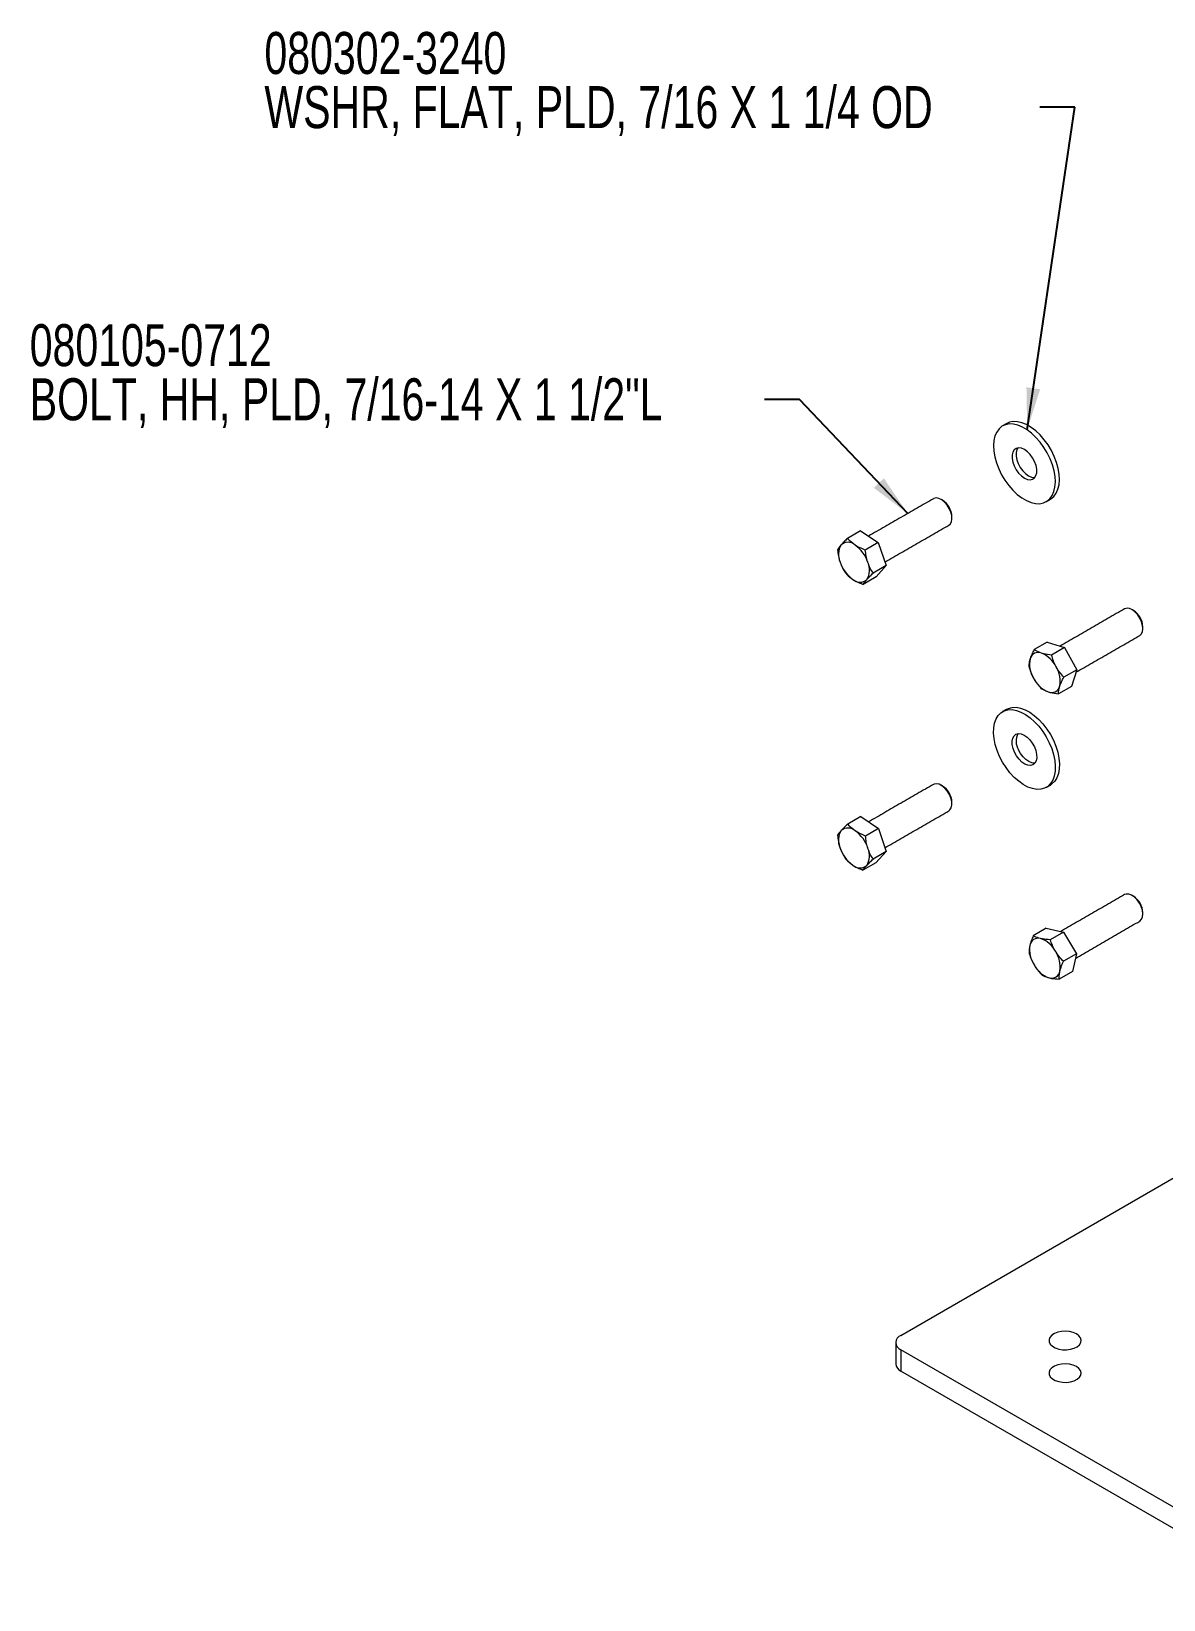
# Model space of a CAD drawing. Header units: inches. Extents: x 1.2 to 24.5, y 3.6 to 13.7.
# Drawn here: x 9.85 to 13.9, y 3.81 to 9.41 of the extents above; entities that cross this region are included whole.
import ezdxf

# ---------------------------------------------------------------- set-up
doc = ezdxf.new("R2010")
doc.units = ezdxf.units.IN
doc.header["$MEASUREMENT"] = 0
doc.layers.add('DIM', color=1, linetype='Continuous')
doc.styles.add('SLDTEXTSTYLE0', font='ARIAL.TTF', dxfattribs={"width": 0.7})
doc.styles.get("Standard").update_dxf_attribs({"font": 'ARIAL.TTF'})
doc.dimstyles.new('SLDDIMSTYLE2', dxfattribs={"dimtxt": 0.15, "dimasz": 0.15, "dimexe": 0, "dimexo": 0.0625, "dimgap": 0.0375, "dimtad": 0, "dimtih": 1, "dimtoh": 1, "dimdec": 0, "dimrnd": 1e-09, "dimzin": 0, "dimdsep": 46, "dimtxsty": 'Standard', "dimsah": 1, "dimcen": 0.09, "dimadec": 0, "dimazin": 0, "dimtfac": 1, "dimtdec": 0, "dimtofl": 0, "dimtmove": 0, "dimatfit": 3, "dimfxl": 0, "dimtolj": 1, "dimtzin": 0, "dimarcsym": 0})

# ---------------------------------------------------------------- blocks, each defined once
blk = doc.blocks.new('SW_NOTE_6')
at = {"layer": 'DIM', "color": 0, "char_height": 0.15, "attachment_point": 1, "style": 'SLDTEXTSTYLE0'}
for s, insert in [('080302-3240', (-2.7716, 0.2687)), ('WSHR, FLAT, PLD, 7/16 X 1 1/4 OD', (-2.7716, 0.0753))]:
    blk.add_mtext(s, dxfattribs=dict(at, insert=insert))
blk = doc.blocks.new('SW_NOTE_7')
at = {"layer": 'DIM', "color": 0, "char_height": 0.15, "attachment_point": 1, "style": 'SLDTEXTSTYLE0'}
for s, insert in [('080105-0712', (-2.6255, 0.269)), ('BOLT, HH, PLD, 7/16-14 X 1 1/2"L', (-2.6255, 0.0757))]:
    blk.add_mtext(s, dxfattribs=dict(at, insert=insert))

msp = doc.modelspace()

# ---------------------------------------------------------------- linework, layer by layer
at = {"color": 7, "linetype": 'Continuous', "lineweight": 15}
for p, q in [((12.816458, 7.625346), (12.76995, 7.598497)), ((12.816458, 7.625346), (12.880105, 7.583682)), ((12.880105, 7.583682), (12.833597, 7.556833)), ((12.880105, 7.583682), (12.908237, 7.501331)), ((12.872722, 7.460644), (12.826214, 7.433796)), ((12.908237, 7.501331), (12.861729, 7.474482)), ((12.908237, 7.501331), (12.872722, 7.460644)), ((13.483721, 7.228201), (13.437213, 7.201352)), ((13.483721, 7.228201), (13.545959, 7.208417)), ((13.545959, 7.208417), (13.499451, 7.181569)), ((13.545959, 7.208417), (13.589186, 7.129294)), ((13.589186, 7.129294), (13.542678, 7.102446)), ((13.589186, 7.129294), (13.570175, 7.069955)), ((13.570175, 7.069955), (13.523668, 7.043107)), ((12.817387, 6.60465), (12.770879, 6.577801)), ((12.817387, 6.60465), (12.880956, 6.561844)), ((12.880956, 6.561844), (12.834448, 6.534995)), ((12.880956, 6.561844), (12.908159, 6.479513)), ((12.908159, 6.479513), (12.861651, 6.452664)), ((12.908159, 6.479513), (12.871794, 6.439988)), ((12.871794, 6.439988), (12.825286, 6.413139)), ((13.480351, 6.205606), (13.433843, 6.178758)), ((13.480351, 6.205606), (13.541375, 6.191826)), ((13.541375, 6.191826), (13.494867, 6.164977)), ((13.541375, 6.191826), (13.587973, 6.114621)), ((13.587973, 6.114621), (13.541465, 6.087773)), ((13.587973, 6.114621), (13.573546, 6.051198)), ((13.573546, 6.051198), (13.527038, 6.024349)), ((12.960706, 4.751413), (14.794764, 5.810192)), ((14.37492, 3.883979), (12.960706, 4.700387)), ((12.960706, 4.700387), (12.960706, 4.623837)), ((14.37492, 3.807428), (12.960706, 4.623837))]:
    msp.add_line(p, q, dxfattribs=at)
at = {"color": 7, "linetype": 'Continuous', "lineweight": 15, "flags": 128}
for points in [[(13.495082, 7.738099), (13.497266, 7.739432), (13.507679, 7.74822), (13.516066, 7.759804), (13.522239, 7.773927), (13.52606, 7.790272), (13.527445, 7.808475), (13.526361, 7.828128), (13.522834, 7.848793), (13.516941, 7.870008), (13.508816, 7.891299), (13.498638, 7.912191), (13.486636, 7.932217), (13.473078, 7.950929), (13.458266, 7.96791), (13.442532, 7.98278), (13.426226, 7.995207), (13.409714, 8.004914), (13.393363, 8.011683), (13.37754, 8.015364), (13.362597, 8.015874), (13.348869, 8.013201), (13.338845, 8.008739)], [(13.311576, 7.990148), (13.303189, 7.978563), (13.297016, 7.964441), (13.293195, 7.948096), (13.29181, 7.929893), (13.292894, 7.91024), (13.296421, 7.889575), (13.302314, 7.86836), (13.310439, 7.847069), (13.320617, 7.826177), (13.332619, 7.806151), (13.346177, 7.787439), (13.360989, 7.770458), (13.376723, 7.755588), (13.393029, 7.74316), (13.409541, 7.733454), (13.425892, 7.726685), (13.441715, 7.723004), (13.456658, 7.722494), (13.470386, 7.725167), (13.482593, 7.730961), (13.493006, 7.739749), (13.501393, 7.751334), (13.507566, 7.765457), (13.511388, 7.781802), (13.512772, 7.800004), (13.511688, 7.819658), (13.508161, 7.840323), (13.502269, 7.861538), (13.494143, 7.882829), (13.483966, 7.903721), (13.471964, 7.923747), (13.458405, 7.942459), (13.443594, 7.95944), (13.427859, 7.97431), (13.411554, 7.986737), (13.395041, 7.996444), (13.378691, 8.003213), (13.362867, 8.006893), (13.347925, 8.007403), (13.334196, 8.004731), (13.321989, 7.998936), (13.311576, 7.990148)], [(13.366005, 7.915028), (13.361022, 7.907031), (13.358438, 7.896588), (13.358402, 7.884305), (13.360916, 7.870898), (13.365836, 7.857146), (13.372873, 7.843846), (13.381621, 7.831774), (13.39157, 7.821629), (13.402142, 7.814001), (13.412723, 7.809335), (13.422697, 7.807901), (13.431485, 7.809782), (13.438577, 7.814869), (13.44356, 7.822867), (13.446145, 7.83331), (13.446181, 7.845592), (13.443666, 7.858999), (13.438747, 7.872752), (13.431709, 7.886051), (13.422961, 7.898124), (13.413013, 7.908269), (13.402441, 7.915896), (13.39186, 7.920562), (13.381885, 7.921997), (13.373097, 7.920116), (13.366005, 7.915028)], [(13.379253, 7.921799), (13.375695, 7.915501), (13.37311, 7.905058), (13.373074, 7.892776), (13.375589, 7.879369), (13.380508, 7.865616), (13.387546, 7.852317), (13.396294, 7.840244), (13.406242, 7.830099), (13.416814, 7.822472), (13.427395, 7.817805), (13.437369, 7.816371), (13.440002, 7.816568)], [(13.131838, 7.645673), (13.136619, 7.64963), (13.141096, 7.657493), (13.14308, 7.667778), (13.142434, 7.679784), (13.139203, 7.692693), (13.133606, 7.705626), (13.126026, 7.7177), (13.116978, 7.728094), (13.10708, 7.736099), (13.097006, 7.741168), (13.087442, 7.742958), (13.079041, 7.741345), (13.077155, 7.740397)], [(13.814196, 7.251756), (13.819527, 7.25637), (13.823767, 7.264501), (13.825492, 7.274991), (13.824584, 7.287125), (13.821105, 7.300077), (13.815291, 7.312963), (13.80754, 7.324906), (13.798379, 7.335091), (13.788433, 7.342825), (13.778379, 7.34758), (13.768902, 7.349033), (13.760649, 7.347084), (13.759513, 7.346481)], [(13.313386, 6.819848), (13.304603, 6.841066), (13.298001, 6.862355), (13.293729, 6.883241), (13.291883, 6.903256), (13.292502, 6.921954), (13.295574, 6.938917), (13.30103, 6.953765), (13.308748, 6.966167), (13.318556, 6.975847), (13.330234, 6.982587), (13.343522, 6.986237), (13.358122, 6.986717), (13.373709, 6.984014), (13.389935, 6.97819), (13.406437, 6.969374), (13.422846, 6.957764), (13.438796, 6.943618), (13.45393, 6.927254), (13.467911, 6.909035), (13.480426, 6.88937), (13.491196, 6.868698), (13.49998, 6.84748), (13.506581, 6.82619), (13.510853, 6.805304), (13.5127, 6.785289), (13.51208, 6.766591), (13.509008, 6.749629), (13.503552, 6.734781), (13.495834, 6.722378), (13.486027, 6.712699), (13.474349, 6.705959), (13.461061, 6.702308), (13.44646, 6.701829), (13.430873, 6.704531), (13.414647, 6.710356), (13.398146, 6.719171), (13.381737, 6.730782), (13.365787, 6.744927), (13.350652, 6.761292), (13.336671, 6.77951), (13.324156, 6.799175), (13.313386, 6.819848)], [(13.338845, 6.988063), (13.344906, 6.991057), (13.358194, 6.994708), (13.372795, 6.995187), (13.388382, 6.992484), (13.404608, 6.98666), (13.421109, 6.977844), (13.437518, 6.966234), (13.453468, 6.952089), (13.468603, 6.935724), (13.482584, 6.917506), (13.495099, 6.897841), (13.505869, 6.877168), (13.514652, 6.85595), (13.521254, 6.83466), (13.525526, 6.813775), (13.527372, 6.793759), (13.526753, 6.775062), (13.523681, 6.758099), (13.518225, 6.743251), (13.510507, 6.730849), (13.500699, 6.721169), (13.495082, 6.717423)], [(13.366729, 6.834503), (13.361483, 6.848239), (13.358609, 6.861745), (13.358273, 6.874236), (13.360496, 6.884985), (13.365147, 6.893368), (13.371957, 6.898898), (13.38053, 6.901253), (13.390368, 6.900297), (13.400899, 6.896085), (13.41151, 6.888862), (13.421586, 6.879047), (13.43054, 6.867211), (13.437853, 6.854043), (13.443099, 6.840306), (13.445974, 6.8268), (13.446309, 6.81431), (13.444087, 6.80356), (13.439435, 6.795177), (13.432625, 6.789647), (13.424052, 6.787292), (13.414214, 6.788248), (13.403684, 6.79246), (13.393072, 6.799684), (13.382996, 6.809498), (13.374042, 6.821334), (13.366729, 6.834503)], [(13.440002, 6.795892), (13.438725, 6.795762), (13.428887, 6.796718), (13.418356, 6.800931), (13.407745, 6.808154), (13.397669, 6.817969), (13.388714, 6.829804), (13.381402, 6.842973)], [(13.131838, 6.624997), (13.136267, 6.628561), (13.14089, 6.636255), (13.143033, 6.64641), (13.14255, 6.658332), (13.139473, 6.671211), (13.134013, 6.684168), (13.126542, 6.69632), (13.117568, 6.706839), (13.107703, 6.715009), (13.09762, 6.720272), (13.088005, 6.72227), (13.079514, 6.720867), (13.077155, 6.719721)], [(13.814196, 6.23108), (13.815103, 6.23164), (13.820975, 6.237732), (13.824522, 6.246598), (13.825502, 6.257634), (13.823849, 6.270089), (13.819674, 6.283112), (13.813263, 6.295818), (13.805051, 6.307339), (13.7956, 6.316891), (13.785553, 6.323823), (13.775595, 6.327662), (13.766403, 6.328147), (13.759513, 6.325805)], [(13.588264, 4.756515), (13.576875, 4.761615), (13.563647, 4.76492), (13.549411, 4.766221), (13.535062, 4.765438), (13.5215, 4.76262), (13.509579, 4.757943), (13.500048, 4.751701), (13.493504, 4.744288), (13.49036, 4.736167), (13.490813, 4.727851), (13.494834, 4.719861), (13.502171, 4.712699), (13.512363, 4.706815), (13.524769, 4.70258), (13.53861, 4.700258), (13.553016, 4.699997), (13.567082, 4.701812), (13.579925, 4.705589), (13.590736, 4.711092), (13.598838, 4.717974), (13.60372, 4.725802), (13.605076, 4.734086), (13.602822, 4.742304), (13.597097, 4.749941), (13.588264, 4.756515)], [(13.588264, 4.640177), (13.576875, 4.645277), (13.563647, 4.648581), (13.549411, 4.649883), (13.535062, 4.6491), (13.5215, 4.646281), (13.509579, 4.641604), (13.500048, 4.635363), (13.493504, 4.627949), (13.49036, 4.619829), (13.490813, 4.611513), (13.494834, 4.603522), (13.502171, 4.596361), (13.512363, 4.590477), (13.524769, 4.586241), (13.53861, 4.58392), (13.553016, 4.583659), (13.567082, 4.585474), (13.579925, 4.589251), (13.590736, 4.594754), (13.598838, 4.601636), (13.60372, 4.609464), (13.605076, 4.617748), (13.602822, 4.625966), (13.597097, 4.633602), (13.588264, 4.640177)]]:
    msp.add_lwpolyline(points, dxfattribs=at)
at = {"color": 7, "linetype": 'Continuous', "lineweight": 15}
for centre, radius, start, end in [((13.071733, 7.674122), 0.071482, 2.134224, 57.860461), ((12.802309, 7.541132), 0.064794, 148.169079, 204.963389), ((12.771779, 7.547628), 0.036976, 47.332342, 131.538423), ((12.725422, 7.47398), 0.123566, 18.315004, 54.692192), ((12.860874, 7.552616), 0.123566, 198.314999, 234.692196), ((12.783988, 7.485464), 0.064794, 328.169084, 24.963385), ((12.814518, 7.478968), 0.036976, 227.332328, 311.538437), ((13.754105, 7.280212), 0.071469, 2.128481, 57.866153), ((13.451742, 7.160943), 0.030024, 67.155899, 164.761816), ((13.424442, 7.094232), 0.102104, 26.104627, 67.571213), ((13.514768, 7.14925), 0.094056, 167.981638, 211.859399), ((13.436244, 7.089513), 0.094056, 347.981638, 31.859402), ((13.526571, 7.14453), 0.102104, 206.104636, 247.571226), ((13.499271, 7.077819), 0.030024, 247.156026, 344.761833), ((13.431193, 6.873928), 0.058629, 152.363581, 211.868565), ((13.071724, 6.65344), 0.071492, 2.138341, 57.856319), ((12.800722, 6.520572), 0.06327, 146.828563, 204.571643), ((12.771819, 6.526155), 0.037707, 46.595472, 129.64343), ((12.724791, 6.452896), 0.124303, 17.841962, 54.071152), ((12.861506, 6.532348), 0.124303, 197.841962, 234.071152), ((12.785575, 6.464672), 0.06327, 326.828563, 24.571643), ((12.814477, 6.459089), 0.037707, 226.595472, 309.64343), ((13.754243, 6.259616), 0.071328, 2.068386, 57.926222), ((13.451407, 6.140119), 0.029991, 74.501681, 172.183914), ((13.429531, 6.079091), 0.094766, 27.963092, 71.614164), ((13.522156, 6.130183), 0.101434, 172.058095, 213.712999), ((13.428857, 6.067228), 0.101434, 352.058095, 33.712999), ((13.521482, 6.11832), 0.094766, 207.963134, 251.614139), ((13.499606, 6.057291), 0.029991, 254.501842, 352.183889), ((12.970389, 4.7259), 0.027288, 110.783675, 249.216624), ((12.973679, 4.652468), 0.031434, 185.694716, 245.625381)]:
    msp.add_arc(centre, radius, start, end, dxfattribs=at)
for points in [[(13.338845, 8.008739), (13.324173, 8.000269)], [(13.077155, 7.740397), (12.845231, 7.606511)], [(13.109761, 7.73465), (13.104503, 7.737686)], [(13.48041, 7.729629), (13.495082, 7.738099)], [(13.143166, 7.670712), (13.143166, 7.676784)], [(12.903882, 7.514077), (13.131838, 7.645673)], [(13.759513, 7.346481), (13.529446, 7.213666)], [(13.792119, 7.340733), (13.786861, 7.343769)], [(13.586264, 7.120174), (13.814196, 7.251756)], [(13.825524, 7.276795), (13.825524, 7.282867)], [(13.338845, 6.988063), (13.324173, 6.979593)], [(13.077155, 6.719721), (12.845283, 6.585865)], [(13.109761, 6.713974), (13.104503, 6.71701)], [(13.48041, 6.708953), (13.495082, 6.717423)], [(12.90362, 6.49325), (13.131838, 6.624997)], [(13.143166, 6.650036), (13.143166, 6.656108)], [(13.759513, 6.325805), (13.531351, 6.194089)], [(13.792119, 6.320057), (13.786861, 6.323093)], [(13.584271, 6.098348), (13.814196, 6.23108)], [(13.825524, 6.256119), (13.825524, 6.262191)], [(12.9424, 4.7259), (12.9424, 4.649349)]]:
    msp.add_open_spline(points, degree=1, dxfattribs=at)
for points, knots in [([(12.747259, 7.575305), (12.746844, 7.574827), (12.743702, 7.571201), (12.738769, 7.564938), (12.735889, 7.560201), (12.734436, 7.55781)], [0, 0, 0, 0, 0.07008703, 0.53078284, 1, 1, 1, 1]), ([(12.76995, 7.598497), (12.765688, 7.594397), (12.757084, 7.586122), (12.750554, 7.578933), (12.747259, 7.575305)], [0, 0, 0, 0, 0.49545795, 1, 1, 1, 1]), ([(12.79684, 7.574817), (12.789062, 7.580654), (12.779065, 7.588156), (12.771606, 7.596618), (12.76995, 7.598497)], [0, 0, 0, 0, 0.77798336, 1, 1, 1, 1]), ([(12.833597, 7.556833), (12.823627, 7.560896), (12.810501, 7.566246), (12.799488, 7.573155), (12.79684, 7.574817)], [0, 0, 0, 0, 0.7594823, 1, 1, 1, 1]), ([(12.734436, 7.55781), (12.735341, 7.550327), (12.737169, 7.535224), (12.741422, 7.520976), (12.743568, 7.513787)], [0, 0, 0, 0, 0.49545798, 1, 1, 1, 1]), ([(12.743568, 7.513787), (12.743907, 7.512814), (12.746477, 7.505449), (12.752315, 7.492135), (12.759129, 7.481052), (12.762568, 7.47546)], [0, 0, 0, 0, 0.07008651, 0.53078199, 1, 1, 1, 1]), ([(12.842729, 7.512809), (12.842401, 7.513789), (12.839921, 7.521206), (12.836238, 7.535763), (12.834482, 7.549767), (12.833597, 7.556833)], [0, 0, 0, 0, 0.07008634, 0.53078209, 1, 1, 1, 1]), ([(12.861729, 7.474482), (12.858065, 7.480373), (12.850671, 7.492263), (12.845392, 7.505919), (12.842729, 7.512809)], [0, 0, 0, 0, 0.4954578, 1, 1, 1, 1]), ([(12.762568, 7.47546), (12.764224, 7.473581), (12.771683, 7.465118), (12.78168, 7.457616), (12.789457, 7.451779)], [0, 0, 0, 0, 0.22201907, 1, 1, 1, 1]), ([(12.789457, 7.451779), (12.792106, 7.450118), (12.803118, 7.443209), (12.816245, 7.437859), (12.826214, 7.433796)], [0, 0, 0, 0, 0.24051527, 1, 1, 1, 1]), ([(12.826214, 7.433796), (12.827719, 7.436303), (12.830756, 7.441365), (12.83626, 7.447962), (12.839037, 7.451291)], [0, 0, 0, 0, 0.49545795, 1, 1, 1, 1]), ([(12.839037, 7.451291), (12.839464, 7.451776), (12.842697, 7.455454), (12.849783, 7.462961), (12.857723, 7.470618), (12.861729, 7.474482)], [0, 0, 0, 0, 0.07008686, 0.53078284, 1, 1, 1, 1]), ([(13.437213, 7.201352), (13.434291, 7.195738), (13.428391, 7.184406), (13.424658, 7.174056), (13.422774, 7.168835)], [0, 0, 0, 0, 0.49545768, 1, 1, 1, 1]), ([(13.463398, 7.188612), (13.455806, 7.191567), (13.446047, 7.195365), (13.438818, 7.200265), (13.437213, 7.201352)], [0, 0, 0, 0, 0.77798251, 1, 1, 1, 1]), ([(13.499451, 7.181569), (13.489658, 7.182892), (13.476764, 7.184634), (13.46599, 7.187841), (13.463398, 7.188612)], [0, 0, 0, 0, 0.75948421, 1, 1, 1, 1]), ([(13.51613, 7.139159), (13.515624, 7.1401), (13.511789, 7.147227), (13.505552, 7.161238), (13.501497, 7.174751), (13.499451, 7.181569)], [0, 0, 0, 0, 0.07008473, 0.53078251, 1, 1, 1, 1]), ([(13.422774, 7.168835), (13.422555, 7.168135), (13.420893, 7.162835), (13.418753, 7.153415), (13.418387, 7.145837), (13.418203, 7.142013)], [0, 0, 0, 0, 0.07008581, 0.53078197, 1, 1, 1, 1]), ([(13.418203, 7.142013), (13.420334, 7.134792), (13.424635, 7.120218), (13.431446, 7.106516), (13.434882, 7.099603)], [0, 0, 0, 0, 0.49545742, 1, 1, 1, 1]), ([(13.542678, 7.102446), (13.537789, 7.108074), (13.527921, 7.119435), (13.520084, 7.132545), (13.51613, 7.139159)], [0, 0, 0, 0, 0.49545756, 1, 1, 1, 1]), ([(13.434882, 7.099603), (13.4354, 7.098669), (13.439325, 7.091594), (13.447717, 7.078826), (13.456831, 7.068235), (13.46143, 7.06289)], [0, 0, 0, 0, 0.07008486, 0.53078244, 1, 1, 1, 1]), ([(13.46143, 7.06289), (13.463035, 7.061803), (13.470264, 7.056903), (13.480023, 7.053105), (13.487615, 7.05015)], [0, 0, 0, 0, 0.22201746, 1, 1, 1, 1]), ([(13.523668, 7.043107), (13.523832, 7.047129), (13.524164, 7.055247), (13.526872, 7.065005), (13.528239, 7.069928)], [0, 0, 0, 0, 0.49545787, 1, 1, 1, 1]), ([(13.528239, 7.069928), (13.52847, 7.070634), (13.530221, 7.075986), (13.534515, 7.086649), (13.539941, 7.097148), (13.542678, 7.102446)], [0, 0, 0, 0, 0.07008563, 0.53078207, 1, 1, 1, 1]), ([(13.487615, 7.05015), (13.490206, 7.049379), (13.50098, 7.046172), (13.513875, 7.04443), (13.523668, 7.043107)], [0, 0, 0, 0, 0.24051578, 1, 1, 1, 1]), ([(12.747762, 6.555191), (12.747337, 6.554726), (12.744118, 6.551204), (12.739041, 6.545138), (12.736032, 6.540577), (12.734513, 6.538276)], [0, 0, 0, 0, 0.07008497, 0.53078252, 1, 1, 1, 1]), ([(12.770879, 6.577801), (12.766547, 6.573796), (12.757803, 6.565711), (12.751129, 6.558719), (12.747762, 6.555191)], [0, 0, 0, 0, 0.49545626, 1, 1, 1, 1]), ([(12.797729, 6.55355), (12.789962, 6.559537), (12.779978, 6.567233), (12.772532, 6.575881), (12.770879, 6.577801)], [0, 0, 0, 0, 0.77798116, 1, 1, 1, 1]), ([(12.734513, 6.538276), (12.735343, 6.530795), (12.737018, 6.515695), (12.741114, 6.50145), (12.743181, 6.494263)], [0, 0, 0, 0, 0.49545764, 1, 1, 1, 1]), ([(12.834448, 6.534995), (12.824488, 6.539201), (12.811375, 6.54474), (12.800375, 6.551842), (12.797729, 6.55355)], [0, 0, 0, 0, 0.75948342, 1, 1, 1, 1]), ([(12.843116, 6.490981), (12.842799, 6.491961), (12.840403, 6.499376), (12.836876, 6.51393), (12.835262, 6.527931), (12.834448, 6.534995)], [0, 0, 0, 0, 0.07008512, 0.53078164, 1, 1, 1, 1]), ([(12.743181, 6.494263), (12.743509, 6.49329), (12.745996, 6.485927), (12.751676, 6.472617), (12.758349, 6.461536), (12.761717, 6.455946)], [0, 0, 0, 0, 0.07008512, 0.53078164, 1, 1, 1, 1]), ([(12.761717, 6.455946), (12.76337, 6.454025), (12.770816, 6.445377), (12.7808, 6.437681), (12.788567, 6.431694)], [0, 0, 0, 0, 0.22201881, 1, 1, 1, 1]), ([(12.838535, 6.430053), (12.838971, 6.430525), (12.84228, 6.434099), (12.849511, 6.441409), (12.85758, 6.44889), (12.861651, 6.452664)], [0, 0, 0, 0, 0.07008497, 0.53078252, 1, 1, 1, 1]), ([(12.861651, 6.452664), (12.858063, 6.458554), (12.850822, 6.47044), (12.8457, 6.484093), (12.843116, 6.490981)], [0, 0, 0, 0, 0.49545764, 1, 1, 1, 1]), ([(12.788567, 6.431694), (12.791213, 6.429986), (12.802212, 6.422884), (12.815326, 6.417346), (12.825286, 6.413139)], [0, 0, 0, 0, 0.24051661, 1, 1, 1, 1]), ([(12.825286, 6.413139), (12.82686, 6.415553), (12.830036, 6.420424), (12.835685, 6.426824), (12.838535, 6.430053)], [0, 0, 0, 0, 0.49545806, 1, 1, 1, 1]), ([(13.433843, 6.178758), (13.431292, 6.172811), (13.426144, 6.16081), (13.423187, 6.149768), (13.421695, 6.144197)], [0, 0, 0, 0, 0.49545858, 1, 1, 1, 1]), ([(13.459421, 6.169019), (13.451989, 6.171183), (13.442435, 6.173965), (13.435404, 6.177887), (13.433843, 6.178758)], [0, 0, 0, 0, 0.77798326, 1, 1, 1, 1]), ([(13.494867, 6.164977), (13.485226, 6.165549), (13.472532, 6.166301), (13.461963, 6.168492), (13.459421, 6.169019)], [0, 0, 0, 0, 0.75948453, 1, 1, 1, 1]), ([(13.513232, 6.123527), (13.512686, 6.124445), (13.508549, 6.1314), (13.501741, 6.145087), (13.497172, 6.158307), (13.494867, 6.164977)], [0, 0, 0, 0, 0.07008529, 0.53078205, 1, 1, 1, 1]), ([(13.421695, 6.144197), (13.42153, 6.143449), (13.42028, 6.137783), (13.418916, 6.127672), (13.419248, 6.119472), (13.419416, 6.115334)], [0, 0, 0, 0, 0.07008611, 0.53078174, 1, 1, 1, 1]), ([(13.419416, 6.115334), (13.42182, 6.108269), (13.426674, 6.094009), (13.434056, 6.080632), (13.43778, 6.073883)], [0, 0, 0, 0, 0.49545794, 1, 1, 1, 1]), ([(13.541465, 6.087773), (13.536302, 6.093246), (13.525882, 6.104292), (13.517474, 6.117077), (13.513232, 6.123527)], [0, 0, 0, 0, 0.49545794, 1, 1, 1, 1]), ([(13.43778, 6.073883), (13.438339, 6.072972), (13.442566, 6.066069), (13.451528, 6.053626), (13.461156, 6.043327), (13.466013, 6.03813)], [0, 0, 0, 0, 0.0700852, 0.53078259, 1, 1, 1, 1]), ([(13.527038, 6.024349), (13.526831, 6.028703), (13.526412, 6.037491), (13.528343, 6.047941), (13.529318, 6.053213)], [0, 0, 0, 0, 0.49545858, 1, 1, 1, 1]), ([(13.529318, 6.053213), (13.529495, 6.053968), (13.530834, 6.059686), (13.534353, 6.071041), (13.53908, 6.082162), (13.541465, 6.087773)], [0, 0, 0, 0, 0.07008611, 0.53078174, 1, 1, 1, 1]), ([(13.466013, 6.03813), (13.467575, 6.037259), (13.474606, 6.033337), (13.48416, 6.030555), (13.491592, 6.028391)], [0, 0, 0, 0, 0.22201685, 1, 1, 1, 1]), ([(13.491592, 6.028391), (13.494134, 6.027864), (13.504703, 6.025673), (13.517397, 6.024921), (13.527038, 6.024349)], [0, 0, 0, 0, 0.24051572, 1, 1, 1, 1])]:
    msp.add_open_spline(points, degree=3, knots=knots, dxfattribs=at)

# ---------------------------------------------------------------- block references
at = {"layer": 'DIM'}
for name, p in [('SW_NOTE_6', (13.457849, 9.138885)), ('SW_NOTE_7', (12.473063, 8.094809))]:
    msp.add_blockref(name, p, dxfattribs=at)

# ---------------------------------------------------------------- leaders
for points in [[(13.41202, 7.986421), (13.582849, 9.138885), (13.457849, 9.138885)], [(12.985301, 7.687371), (12.598063, 8.094809), (12.473063, 8.094809)]]:
    msp.add_leader(points, dimstyle='SLDDIMSTYLE2', override={"dimscale": 1, "dimgap": 0.0375, "dimtad": 0, "dimclrd": 0}, dxfattribs=at)

doc.saveas('drawing.dxf')
